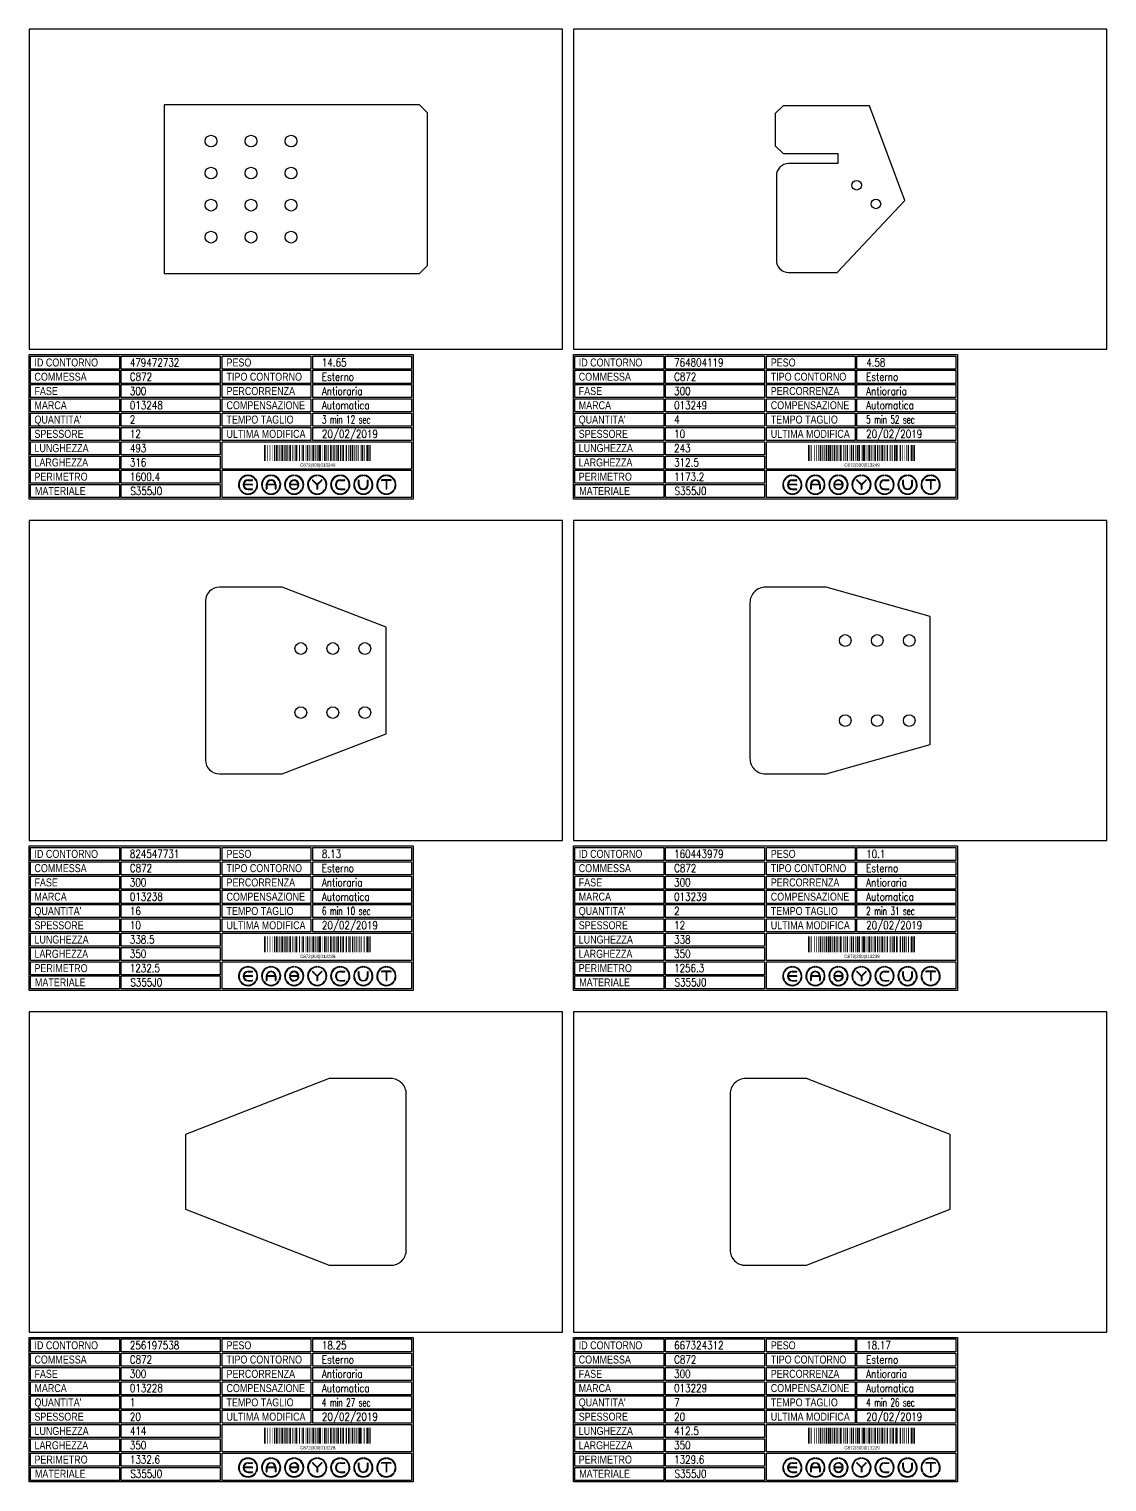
# Model space of a CAD drawing. Header units: millimetres. Extents: x 10000 to 55964, y 10000 to 31380.
# Drawn here: x 11020 to 13040, y 28657 to 31380 of the extents above; entities that cross this region are included whole.
import ezdxf
from ezdxf.enums import TextEntityAlignment as Align

# ---------------------------------------------------------------- set-up
doc = ezdxf.new("R2010")
doc.units = ezdxf.units.MM
doc.styles.add('EasyCutStyle', font='romans.shx', dxfattribs={"width": 0.8})
doc.styles.add('EasyCutStyle1', font='arial.ttf', dxfattribs={"width": 0.8})
doc.styles.get("Standard").update_dxf_attribs({"font": 'arial.ttf'})

# ---------------------------------------------------------------- blocks, each defined once
blk = doc.blocks.new('BlockShape01')
at = {"color": 253}
blk.add_lwpolyline([(0, 0), (720, 0), (720, -271), (0, -271)], close=True, dxfattribs=at)
at = {"color": 2}
for points in [[(3, -2.9), (169.3, -2.9), (169.3, -27.3), (3, -27.3)], [(3, -2.9), (169.3, -2.9), (169.3, -27.3), (3, -27.3)], [(361.9, -2.9), (528.3, -2.9), (528.3, -27.3), (361.9, -27.3)], [(3, -29.6), (169.3, -29.6), (169.3, -54), (3, -54)], [(361.9, -29.6), (528.3, -29.6), (528.3, -54), (361.9, -54)], [(3, -56.4), (169.3, -56.4), (169.3, -80.8), (3, -80.8)], [(361.9, -56.4), (528.3, -56.4), (528.3, -80.8), (361.9, -80.8)], [(3, -83.1), (169.3, -83.1), (169.3, -107.6), (3, -107.6)], [(361.9, -83.1), (528.3, -83.1), (528.3, -107.6), (361.9, -107.6)], [(3, -109.9), (169.3, -109.9), (169.3, -134.3), (3, -134.3)], [(361.9, -109.9), (528.3, -109.9), (528.3, -134.3), (361.9, -134.3)], [(3, -136.7), (169.3, -136.7), (169.3, -161.1), (3, -161.1)], [(361.9, -136.7), (528.3, -136.7), (528.3, -161.1), (361.9, -161.1)], [(3, -163.4), (169.3, -163.4), (169.3, -187.9), (3, -187.9)], [(3, -190.2), (169.3, -190.2), (169.3, -214.6), (3, -214.6)], [(3, -217), (169.3, -217), (169.3, -241.4), (3, -241.4)], [(3, -243.7), (169.3, -243.7), (169.3, -268.1), (3, -268.1)]]:
    blk.add_lwpolyline(points, close=True, dxfattribs=at)
at = {"color": 1}
for points in [[(172.7, -2.9), (358.1, -2.9), (358.1, -27.3), (172.7, -27.3)], [(531.6, -2.9), (717, -2.9), (717, -27.3), (531.6, -27.3)], [(172.7, -29.6), (358.1, -29.6), (358.1, -54), (172.7, -54)], [(531.6, -29.6), (717, -29.6), (717, -54), (531.6, -54)], [(172.7, -56.4), (358.1, -56.4), (358.1, -80.8), (172.7, -80.8)], [(531.6, -56.4), (717, -56.4), (717, -80.8), (531.6, -80.8)], [(172.7, -83.1), (358.1, -83.1), (358.1, -107.6), (172.7, -107.6)], [(531.6, -83.1), (717, -83.1), (717, -107.6), (531.6, -107.6)], [(172.7, -109.9), (358.1, -109.9), (358.1, -134.3), (172.7, -134.3)], [(531.6, -109.9), (717, -109.9), (717, -134.3), (531.6, -134.3)], [(172.7, -136.7), (358.1, -136.7), (358.1, -161.1), (172.7, -161.1)], [(531.6, -136.7), (717, -136.7), (717, -161.1), (531.6, -161.1)], [(172.7, -163.4), (358.1, -163.4), (358.1, -187.9), (172.7, -187.9)], [(172.7, -190.2), (358.1, -190.2), (358.1, -214.6), (172.7, -214.6)], [(361.9, -163.4), (717, -163.4), (717, -214.6), (361.9, -214.6)], [(172.7, -217), (358.1, -217), (358.1, -241.4), (172.7, -241.4)], [(361.9, -217), (717, -217), (717, -268.1), (361.9, -268.1)], [(172.7, -243.7), (358.1, -243.7), (358.1, -268.1), (172.7, -268.1)]]:
    blk.add_lwpolyline(points, close=True, dxfattribs=at)
at = {"color": 161, "style": 'EasyCutStyle1', "width": 0.8}
for s, p in [('ID CONTORNO', (10.1, -22.4)), ('PESO', (370, -22.4)), ('COMMESSA', (10.1, -49.1)), ('TIPO CONTORNO', (370, -49.1)), ('FASE', (10.1, -75.9)), ('PERCORRENZA', (370, -75.9)), ('MARCA', (10.1, -102.6)), ('COMPENSAZIONE', (370, -102.6)), ("QUANTITA'", (10.1, -129.4)), ('TEMPO TAGLIO', (370, -129.4)), ('SPESSORE', (10.1, -156.2)), ('ULTIMA MODIFICA', (370, -156.2)), ('LUNGHEZZA', (10.1, -182.9)), ('LARGHEZZA', (10.1, -209.7)), ('PERIMETRO', (10.1, -236.5)), ('MATERIALE', (11, -263.2))]:
    blk.add_text(s, height=15, dxfattribs=at).set_placement(p)
at = {"style": 'EasyCutStyle'}
for tag, p, width in [('IDSHAPE', (188.9, -22.4), 0.8), ('WEIGTHSHAPE', (548.8, -22.4), 0.8), ('ORDERSHAPE', (188.9, -49.1), 0.8), ('TYPESHAPE', (548.8, -49.1), 0.8), ('PHASESHAPE', (188.9, -75.9), 0.8), ('JOUSHAPE', (548.8, -75.9), 0.8), ('MKSHAPE', (188.9, -102.6), 0.8), ('COMPSHAPE', (548.8, -102.6), 0.8), ('QTASHAPE', (188.9, -129.4), 0.8), ('TIMECUTSHAPE', (548.8, -129.4), 0.65), ('TKSHAPE', (188.9, -156.2), 0.8), ('LASTMODIFYSHAPE', (548.8, -156.2), 0.8), ('LENGTHSHAPE', (188.9, -182.9), 0.8), ('HEIGHTSHAPE', (188.9, -209.7), 0.8), ('PERIMETERSHAPE', (188.9, -236.5), 0.8), ('MATSHAPE', (189.8, -263.2), 0.8)]:
    blk.add_attdef(tag, p, '', height=15, dxfattribs=dict(at, width=width))
blk = doc.blocks.new('Logo')
for color, points in [(140, [(-144.9, -7.2, -1), (-145.9, -7.6, -0.520567), (-131.2, 17.9, -1), (-131.1, 16.9, 0.520567)]), (256, [(-121.7, 0.5), (-137.5, 0.5, -0.394366), (-129.6, 7.9), (-121.7, 7.9, 1), (-121.7, 9), (-129.6, 9, 1), (-129.6, -9), (-121.7, -9, 1), (-121.7, -7.9), (-129.6, -7.9, -0.394366), (-137.5, -0.5), (-121.7, -0.5, 1)]), (140, [(-114.3, -7.2, 1), (-113.3, -7.6, 0.520567), (-128, 17.9, 0.916853), (-128.2, 16.9, 0.043377), (-128.1, 16.9, -0.520567)]), (140, [(-101.7, -7.2, -1), (-102.7, -7.6, -0.520567), (-88, 17.9, -1), (-87.9, 16.9, 0.520567)]), (140, [(-71.1, -7.2, 1), (-70.1, -7.6, 0.520567), (-84.8, 17.9, 1), (-84.9, 16.9, -0.520567)]), (140, [(-58.5, -7.2, -1), (-59.5, -7.6, -0.520567), (-44.8, 17.9, -1), (-44.7, 16.9, 0.520567)]), (256, [(-36.6, -0.5, -0.486114), (-35.5, -1.9, -0.776377), (-50.9, -2, 1), (-51.9, -2.3, 0.776377), (-34.5, -2.1, 0.486114), (-36.6, 0.5), (-49.8, 0.5, -0.486114), (-50.9, 1.9, -0.776377), (-35.5, 2, 1), (-34.5, 2.3, 0.776377), (-51.9, 2.1, 0.486114), (-49.8, -0.5)]), (140, [(-27.9, -7.2, 1), (-26.9, -7.6, 0.520567), (-41.6, 17.9, 1), (-41.7, 16.9, -0.520567)]), (140, [(-15.3, -7.2, -1), (-16.3, -7.6, -0.520567), (-1.6, 17.9, -1), (-1.5, 16.9, 0.520567)]), (256, [(0, 0.8), (-8.1, 8.8, 1), (-8.8, 8.1), (-0.5, -0.2), (-0.5, -7.9, 1), (0.5, -7.9), (0.5, -0.2), (8.8, 8.1, 1), (8.1, 8.8)]), (140, [(15.3, -7.2, 1), (16.3, -7.6, 0.520567), (1.6, 17.9, 1), (1.5, 16.9, -0.520567)]), (140, [(27.9, -7.2, -1), (26.9, -7.6, -0.520567), (41.6, 17.9, -1), (41.7, 16.9, 0.520567)]), (256, [(43.2, -9), (51.1, -9, 1), (51.1, -7.9), (43.2, -7.9, -1), (43.2, 7.9), (51.1, 7.9, 1), (51.1, 9), (43.2, 9, 1)]), (140, [(58.5, -7.2, 1), (59.5, -7.6, 0.520567), (44.8, 17.9, 1), (44.7, 16.9, -0.520567)]), (140, [(71.1, -7.2, -1), (70.1, -7.6, -0.520567), (84.8, 17.9, -1), (84.9, 16.9, 0.520567)]), (256, [(78.5, 0), (78.5, 7.9, 1), (77.4, 7.9), (77.4, 0, 1), (95.4, 0), (95.4, 7.9, 1), (94.3, 7.9), (94.3, 0, -1)]), (140, [(101.7, -7.2, 1), (102.7, -7.6, 0.520567), (88, 17.9, 1), (87.9, 16.9, -0.520567)]), (140, [(114.3, -7.2, -1), (113.3, -7.6, -0.520567), (128, 17.9, -1), (128.1, 16.9, 0.520567)]), (256, [(121.1, 9, 1), (121.1, 7.9), (129.1, 7.9), (129.1, -7.9, 1), (130.1, -7.9), (130.1, 7.9), (138.1, 7.9, 1), (138.1, 9)]), (140, [(144.9, -7.2, 1), (145.9, -7.6, 0.520567), (131.2, 17.9, 1), (131.1, 16.9, -0.520567)]), (140, [(-114.9, -10.3, 1), (-115.7, -9.7, -0.520567), (-143.5, -9.7, 1), (-144.3, -10.3, 0.520567)]), (140, [(-71.7, -10.3, 1), (-72.5, -9.7, -0.520567), (-100.3, -9.7, 1), (-101.1, -10.3, 0.520567)]), (140, [(-28.5, -10.3, 1), (-29.3, -9.7, -0.520567), (-57.1, -9.7, 1), (-57.9, -10.3, 0.520567)]), (140, [(14.7, -10.3, 1), (13.9, -9.7, -0.520567), (-13.9, -9.7, 1), (-14.7, -10.3, 0.520567)]), (140, [(57.9, -10.3, 1), (57.1, -9.7, -0.520567), (29.3, -9.7, 1), (28.5, -10.3, 0.520567)]), (140, [(101.1, -10.3, 1), (100.3, -9.7, -0.520567), (72.5, -9.7, 1), (71.7, -10.3, 0.520567)]), (140, [(144.3, -10.3, 1), (143.5, -9.7, -0.520567), (115.7, -9.7, 1), (114.9, -10.3, 0.520567)])]:
    blk.add_hatch(color=color).paths.add_polyline_path(points)
h = blk.add_hatch(color=256)
h.paths.add_polyline_path([(-78.5, -0.5), (-78.5, -7.9, 1), (-77.4, -7.9), (-77.4, 0, 1), (-95.4, 0), (-95.4, -7.9, 1), (-94.3, -7.9), (-94.3, -0.5)])
h.paths.add_polyline_path([(-94.3, 0.5, -0.933992), (-78.5, 0.5)], flags=16)
for p, q in [((-121.7, 0.5), (-137.5, 0.5)), ((-129.6, 9), (-121.7, 9)), ((-129.6, 7.9), (-121.7, 7.9)), ((-95.4, 0), (-95.4, -7.9)), ((-78.5, 0.5), (-94.3, 0.5)), ((-77.4, 0), (-77.4, -7.9)), ((-36.6, 0.5), (-49.8, 0.5)), ((-0.5, -0.2), (-8.8, 8.1)), ((0, 0.8), (-8.1, 8.8)), ((0, 0.8), (8.1, 8.8)), ((0.5, -0.2), (8.8, 8.1)), ((43.2, 9), (51.1, 9)), ((43.2, 7.9), (51.1, 7.9)), ((77.4, 0), (77.4, 7.9)), ((78.5, 0), (78.5, 7.9)), ((94.3, 0), (94.3, 7.9)), ((95.4, 0), (95.4, 7.9)), ((138.1, 9), (121.1, 9)), ((129.1, 7.9), (121.1, 7.9)), ((129.1, 7.9), (129.1, -7.9)), ((130.1, 7.9), (130.1, -7.9)), ((138.1, 7.9), (130.1, 7.9)), ((-121.7, -0.5), (-137.5, -0.5)), ((-129.6, -7.9), (-121.7, -7.9)), ((-129.6, -9), (-121.7, -9)), ((-94.3, -0.5), (-94.3, -7.9)), ((-78.5, -0.5), (-94.3, -0.5)), ((-78.5, -0.5), (-78.5, -7.9)), ((-36.6, -0.5), (-49.8, -0.5)), ((-0.5, -0.2), (-0.5, -7.9)), ((0.5, -0.2), (0.5, -7.9)), ((43.2, -7.9), (51.1, -7.9)), ((43.2, -9), (51.1, -9))]:
    blk.add_line(p, q)
at = {"color": 140}
for centre, radius, start, end in [((-129.6, 0), 18, 95, 205), ((-129.6, 0), 16.9, 95, 205), ((-131.1, 17.4), 0.54, 275, 95), ((-128.1, 17.4), 0.54, 85, 265), ((-129.6, 0), 16.9, 335, 85), ((-129.6, 0), 18, 335, 85), ((-86.4, 0), 18, 95, 205), ((-86.4, 0), 16.9, 95, 205), ((-87.9, 17.4), 0.54, 275, 95), ((-84.9, 17.4), 0.54, 85, 265), ((-86.4, 0), 16.9, 335, 85), ((-86.4, 0), 18, 335, 85), ((-43.2, 0), 18, 95, 205), ((-43.2, 0), 16.9, 95, 205), ((-44.7, 17.4), 0.54, 275, 95), ((-41.7, 17.4), 0.54, 85, 265), ((-43.2, 0), 16.9, 335, 85), ((-43.2, 0), 18, 335, 85), ((0, 0), 18, 95, 205), ((0, 0), 16.9, 95, 205), ((-1.5, 17.4), 0.54, 275, 95), ((1.5, 17.4), 0.54, 85, 265), ((0, 0), 16.9, 335, 85), ((0, 0), 18, 335, 85), ((43.2, 0), 18, 95, 205), ((43.2, 0), 16.9, 95, 205), ((41.7, 17.4), 0.54, 275, 95), ((44.7, 17.4), 0.54, 85, 265), ((43.2, 0), 16.9, 335, 85), ((43.2, 0), 18, 335, 85), ((86.4, 0), 18, 95, 205), ((86.4, 0), 16.9, 95, 205), ((84.9, 17.4), 0.54, 275, 95), ((87.9, 17.4), 0.54, 85, 265), ((86.4, 0), 16.9, 335, 85), ((86.4, 0), 18, 335, 85), ((129.6, 0), 18, 95, 205), ((129.6, 0), 16.9, 95, 205), ((128.1, 17.4), 0.54, 275, 95), ((131.1, 17.4), 0.54, 85, 265), ((129.6, 0), 16.9, 335, 85), ((129.6, 0), 18, 335, 85), ((-145.4, -7.4), 0.54, 205, 25), ((-143.9, -10), 0.54, 35, 215), ((-129.6, 0), 18, 215, 325), ((-129.6, 0), 16.9, 215, 325), ((-115.3, -10), 0.54, 325, 145), ((-113.8, -7.4), 0.54, 155, 335), ((-102.2, -7.4), 0.54, 205, 25), ((-100.7, -10), 0.54, 35, 215), ((-86.4, 0), 18, 215, 325), ((-86.4, 0), 16.9, 215, 325), ((-72.1, -10), 0.54, 325, 145), ((-70.6, -7.4), 0.54, 155, 335), ((-59, -7.4), 0.54, 205, 25), ((-57.5, -10), 0.54, 35, 215), ((-43.2, 0), 18, 215, 325), ((-43.2, 0), 16.9, 215, 325), ((-28.9, -10), 0.54, 325, 145), ((-27.4, -7.4), 0.54, 155, 335), ((-15.8, -7.4), 0.54, 205, 25), ((-14.3, -10), 0.54, 35, 215), ((0, 0), 18, 215, 325), ((0, 0), 16.9, 215, 325), ((14.3, -10), 0.54, 325, 145), ((15.8, -7.4), 0.54, 155, 335), ((27.4, -7.4), 0.54, 205, 25), ((28.9, -10), 0.54, 35, 215), ((43.2, 0), 18, 215, 325), ((43.2, 0), 16.9, 215, 325), ((57.5, -10), 0.54, 325, 145), ((59, -7.4), 0.54, 155, 335), ((70.6, -7.4), 0.54, 205, 25), ((72.1, -10), 0.54, 35, 215), ((86.4, 0), 18, 215, 325), ((86.4, 0), 16.9, 215, 325), ((100.7, -10), 0.54, 325, 145), ((102.2, -7.4), 0.54, 155, 335), ((113.8, -7.4), 0.54, 205, 25), ((115.3, -10), 0.54, 35, 215), ((129.6, 0), 18, 215, 325), ((129.6, 0), 16.9, 215, 325), ((143.9, -10), 0.54, 325, 145), ((145.4, -7.4), 0.54, 155, 335)]:
    blk.add_arc(centre, radius, start, end, dxfattribs=at)
for centre, radius, start, end in [((-129.6, 0), 9, 90, 270), ((-129.6, 0), 7.92, 90, 176.0904), ((-121.7, 8.5), 0.54, 270, 90), ((-121.7, 0), 0.54, 270, 90), ((-86.4, 0), 9, 0, 180), ((-86.4, 0), 7.92, 3.9096, 176.0904), ((-49.8, 1.6), 2.16, 166.2998, 270), ((-43.2, 0), 9, 15, 166.2998), ((-43.2, 0), 7.92, 15, 166.2998), ((-49.8, 1.6), 1.08, 166.2998, 270), ((-36.6, -1.6), 2.16, 346.2998, 90), ((-35, 2.2), 0.54, 195, 15), ((-8.5, 8.5), 0.54, 45, 225), ((8.5, 8.5), 0.54, 315, 135), ((43.2, 0), 9, 90, 270), ((43.2, 0), 7.92, 90, 270), ((51.1, 8.5), 0.54, 270, 90), ((77.9, 7.9), 0.54, 0, 180), ((86.4, 0), 9, 180, 0), ((86.4, 0), 7.92, 180, 0), ((94.9, 7.9), 0.54, 0, 180), ((121.1, 8.5), 0.54, 90, 270), ((138.1, 8.5), 0.54, 270, 90), ((-129.6, 0), 7.92, 183.9096, 270), ((-121.7, -8.5), 0.54, 270, 90), ((-94.9, -7.9), 0.54, 180, 0), ((-77.9, -7.9), 0.54, 180, 0), ((-51.4, -2.2), 0.54, 15, 195), ((-43.2, 0), 9, 195, 346.2998), ((-43.2, 0), 7.92, 195, 346.2998), ((-36.6, -1.6), 1.08, 346.2998, 90), ((0, -7.9), 0.54, 180, 0), ((51.1, -8.5), 0.54, 270, 90), ((129.6, -7.9), 0.54, 180, 0)]:
    blk.add_arc(centre, radius, start, end)
blk = doc.blocks.new('256197538_128', base_point=(247, -345))
at = {"linetype": 'Continuous'}
for points, const_width in [([(248, -345), (248, -315)], 2), ([(250.5, -345), (250.5, -315)], 1), ([(253.5, -345), (253.5, -315)], 1), ([(258.5, -345), (258.5, -315)], 1), ([(262.5, -345), (262.5, -315)], 1), ([(267, -345), (267, -315)], 2), ([(270.5, -345), (270.5, -315)], 3), ([(273.5, -345), (273.5, -315)], 1), ([(277, -345), (277, -315)], 2), ([(281.5, -345), (281.5, -315)], 3), ([(285, -345), (285, -315)], 2), ([(288.5, -345), (288.5, -315)], 3), ([(292, -345), (292, -315)], 2), ([(296.5, -345), (296.5, -315)], 3), ([(300.5, -345), (300.5, -315)], 1), ([(302.5, -345), (302.5, -315)], 1), ([(304.5, -345), (304.5, -315)], 1), ([(308, -345), (308, -315)], 4), ([(314, -345), (314, -315)], 2), ([(317.5, -345), (317.5, -315)], 1), ([(320.5, -345), (320.5, -315)], 3), ([(324.5, -345), (324.5, -315)], 1), ([(328.5, -345), (328.5, -315)], 3), ([(332, -345), (332, -315)], 2), ([(335.5, -345), (335.5, -315)], 1), ([(339.5, -345), (339.5, -315)], 3), ([(343, -345), (343, -315)], 2), ([(346.5, -345), (346.5, -315)], 1), ([(348.5, -345), (348.5, -315)], 1), ([(352, -345), (352, -315)], 4), ([(357.5, -345), (357.5, -315)], 1), ([(361.5, -345), (361.5, -315)], 3), ([(365, -345), (365, -315)], 2), ([(368.5, -345), (368.5, -315)], 1), ([(372.5, -345), (372.5, -315)], 3), ([(377, -345), (377, -315)], 2), ([(380, -345), (380, -315)], 2), ([(383.5, -345), (383.5, -315)], 1), ([(386.5, -345), (386.5, -315)], 3), ([(391, -345), (391, -315)], 2), ([(395.5, -345), (395.5, -315)], 3), ([(399.5, -345), (399.5, -315)], 1), ([(402, -345), (402, -315)], 2), ([(406.5, -345), (406.5, -315)], 3), ([(410.5, -345), (410.5, -315)], 1), ([(413.5, -345), (413.5, -315)], 3), ([(416.5, -345), (416.5, -315)], 1), ([(420, -345), (420, -315)], 2), ([(423.5, -345), (423.5, -315)], 1), ([(427, -345), (427, -315)], 4), ([(430.5, -345), (430.5, -315)], 1), ([(435, -345), (435, -315)], 2), ([(440.5, -345), (440.5, -315)], 3), ([(443.5, -345), (443.5, -315)], 1), ([(446, -345), (446, -315)], 2)]:
    blk.add_lwpolyline(points, dxfattribs=dict(at, const_width=const_width))
blk.add_text('C872|300|013228', height=6).set_placement((348, -355.5), align=Align.CENTER)
blk = doc.blocks.new('667324312_128', base_point=(246.25, -345))
at = {"linetype": 'Continuous'}
for points, const_width in [([(247.25, -345), (247.25, -315)], 2), ([(249.75, -345), (249.75, -315)], 1), ([(252.75, -345), (252.75, -315)], 1), ([(257.75, -345), (257.75, -315)], 1), ([(261.75, -345), (261.75, -315)], 1), ([(266.25, -345), (266.25, -315)], 2), ([(269.75, -345), (269.75, -315)], 3), ([(272.75, -345), (272.75, -315)], 1), ([(276.25, -345), (276.25, -315)], 2), ([(280.75, -345), (280.75, -315)], 3), ([(284.25, -345), (284.25, -315)], 2), ([(287.75, -345), (287.75, -315)], 3), ([(291.25, -345), (291.25, -315)], 2), ([(295.75, -345), (295.75, -315)], 3), ([(299.75, -345), (299.75, -315)], 1), ([(301.75, -345), (301.75, -315)], 1), ([(303.75, -345), (303.75, -315)], 1), ([(307.25, -345), (307.25, -315)], 4), ([(313.25, -345), (313.25, -315)], 2), ([(316.75, -345), (316.75, -315)], 1), ([(319.75, -345), (319.75, -315)], 3), ([(323.75, -345), (323.75, -315)], 1), ([(327.75, -345), (327.75, -315)], 3), ([(331.25, -345), (331.25, -315)], 2), ([(334.75, -345), (334.75, -315)], 1), ([(338.75, -345), (338.75, -315)], 3), ([(342.25, -345), (342.25, -315)], 2), ([(345.75, -345), (345.75, -315)], 1), ([(347.75, -345), (347.75, -315)], 1), ([(351.25, -345), (351.25, -315)], 4), ([(356.75, -345), (356.75, -315)], 1), ([(360.75, -345), (360.75, -315)], 3), ([(364.25, -345), (364.25, -315)], 2), ([(367.75, -345), (367.75, -315)], 1), ([(371.75, -345), (371.75, -315)], 3), ([(376.25, -345), (376.25, -315)], 2), ([(379.25, -345), (379.25, -315)], 2), ([(382.75, -345), (382.75, -315)], 1), ([(385.75, -345), (385.75, -315)], 3), ([(390.25, -345), (390.25, -315)], 2), ([(394.75, -345), (394.75, -315)], 3), ([(398.75, -345), (398.75, -315)], 1), ([(401.25, -345), (401.25, -315)], 2), ([(405.75, -345), (405.75, -315)], 3), ([(409.75, -345), (409.75, -315)], 1), ([(412.75, -345), (412.75, -315)], 3), ([(416.75, -345), (416.75, -315)], 1), ([(419.25, -345), (419.25, -315)], 2), ([(422.75, -345), (422.75, -315)], 1), ([(426.25, -345), (426.25, -315)], 2), ([(430.75, -345), (430.75, -315)], 1), ([(434.25, -345), (434.25, -315)], 2), ([(439.75, -345), (439.75, -315)], 3), ([(442.75, -345), (442.75, -315)], 1), ([(445.25, -345), (445.25, -315)], 2)]:
    blk.add_lwpolyline(points, dxfattribs=dict(at, const_width=const_width))
blk.add_text('C872|300|013229', height=6).set_placement((347.25, -355.5), align=Align.CENTER)
blk = doc.blocks.new('824547731_128', base_point=(209.25, -345))
at = {"linetype": 'Continuous'}
for points, const_width in [([(210.25, -345), (210.25, -315)], 2), ([(212.75, -345), (212.75, -315)], 1), ([(215.75, -345), (215.75, -315)], 1), ([(220.75, -345), (220.75, -315)], 1), ([(224.75, -345), (224.75, -315)], 1), ([(229.25, -345), (229.25, -315)], 2), ([(232.75, -345), (232.75, -315)], 3), ([(235.75, -345), (235.75, -315)], 1), ([(239.25, -345), (239.25, -315)], 2), ([(243.75, -345), (243.75, -315)], 3), ([(247.25, -345), (247.25, -315)], 2), ([(250.75, -345), (250.75, -315)], 3), ([(254.25, -345), (254.25, -315)], 2), ([(258.75, -345), (258.75, -315)], 3), ([(262.75, -345), (262.75, -315)], 1), ([(264.75, -345), (264.75, -315)], 1), ([(266.75, -345), (266.75, -315)], 1), ([(270.25, -345), (270.25, -315)], 4), ([(276.25, -345), (276.25, -315)], 2), ([(279.75, -345), (279.75, -315)], 1), ([(282.75, -345), (282.75, -315)], 3), ([(286.75, -345), (286.75, -315)], 1), ([(290.75, -345), (290.75, -315)], 3), ([(294.25, -345), (294.25, -315)], 2), ([(297.75, -345), (297.75, -315)], 1), ([(301.75, -345), (301.75, -315)], 3), ([(305.25, -345), (305.25, -315)], 2), ([(308.75, -345), (308.75, -315)], 1), ([(310.75, -345), (310.75, -315)], 1), ([(314.25, -345), (314.25, -315)], 4), ([(319.75, -345), (319.75, -315)], 1), ([(323.75, -345), (323.75, -315)], 3), ([(327.25, -345), (327.25, -315)], 2), ([(330.75, -345), (330.75, -315)], 1), ([(334.75, -345), (334.75, -315)], 3), ([(339.25, -345), (339.25, -315)], 2), ([(342.25, -345), (342.25, -315)], 2), ([(345.75, -345), (345.75, -315)], 1), ([(348.75, -345), (348.75, -315)], 3), ([(353.25, -345), (353.25, -315)], 2), ([(357.75, -345), (357.75, -315)], 3), ([(361.75, -345), (361.75, -315)], 1), ([(364.25, -345), (364.25, -315)], 2), ([(367.75, -345), (367.75, -315)], 1), ([(370.75, -345), (370.75, -315)], 3), ([(375.75, -345), (375.75, -315)], 3), ([(378.75, -345), (378.75, -315)], 1), ([(382.25, -345), (382.25, -315)], 2), ([(385.75, -345), (385.75, -315)], 1), ([(389.25, -345), (389.25, -315)], 2), ([(392.75, -345), (392.75, -315)], 1), ([(397.25, -345), (397.25, -315)], 2), ([(402.75, -345), (402.75, -315)], 3), ([(405.75, -345), (405.75, -315)], 1), ([(408.25, -345), (408.25, -315)], 2)]:
    blk.add_lwpolyline(points, dxfattribs=dict(at, const_width=const_width))
blk.add_text('C872|300|013238', height=6).set_placement((310.25, -355.5), align=Align.CENTER)
blk = doc.blocks.new('160443979_128', base_point=(209, -345))
at = {"linetype": 'Continuous'}
for points, const_width in [([(210, -345), (210, -315)], 2), ([(212.5, -345), (212.5, -315)], 1), ([(215.5, -345), (215.5, -315)], 1), ([(220.5, -345), (220.5, -315)], 1), ([(224.5, -345), (224.5, -315)], 1), ([(229, -345), (229, -315)], 2), ([(232.5, -345), (232.5, -315)], 3), ([(235.5, -345), (235.5, -315)], 1), ([(239, -345), (239, -315)], 2), ([(243.5, -345), (243.5, -315)], 3), ([(247, -345), (247, -315)], 2), ([(250.5, -345), (250.5, -315)], 3), ([(254, -345), (254, -315)], 2), ([(258.5, -345), (258.5, -315)], 3), ([(262.5, -345), (262.5, -315)], 1), ([(264.5, -345), (264.5, -315)], 1), ([(266.5, -345), (266.5, -315)], 1), ([(270, -345), (270, -315)], 4), ([(276, -345), (276, -315)], 2), ([(279.5, -345), (279.5, -315)], 1), ([(282.5, -345), (282.5, -315)], 3), ([(286.5, -345), (286.5, -315)], 1), ([(290.5, -345), (290.5, -315)], 3), ([(294, -345), (294, -315)], 2), ([(297.5, -345), (297.5, -315)], 1), ([(301.5, -345), (301.5, -315)], 3), ([(305, -345), (305, -315)], 2), ([(308.5, -345), (308.5, -315)], 1), ([(310.5, -345), (310.5, -315)], 1), ([(314, -345), (314, -315)], 4), ([(319.5, -345), (319.5, -315)], 1), ([(323.5, -345), (323.5, -315)], 3), ([(327, -345), (327, -315)], 2), ([(330.5, -345), (330.5, -315)], 1), ([(334.5, -345), (334.5, -315)], 3), ([(339, -345), (339, -315)], 2), ([(342, -345), (342, -315)], 2), ([(345.5, -345), (345.5, -315)], 1), ([(348.5, -345), (348.5, -315)], 3), ([(353, -345), (353, -315)], 2), ([(357.5, -345), (357.5, -315)], 3), ([(361.5, -345), (361.5, -315)], 1), ([(364, -345), (364, -315)], 2), ([(367.5, -345), (367.5, -315)], 1), ([(370.5, -345), (370.5, -315)], 3), ([(375.5, -345), (375.5, -315)], 3), ([(379.5, -345), (379.5, -315)], 1), ([(382, -345), (382, -315)], 2), ([(386, -345), (386, -315)], 2), ([(389.5, -345), (389.5, -315)], 3), ([(393.5, -345), (393.5, -315)], 1), ([(397, -345), (397, -315)], 2), ([(402.5, -345), (402.5, -315)], 3), ([(405.5, -345), (405.5, -315)], 1), ([(408, -345), (408, -315)], 2)]:
    blk.add_lwpolyline(points, dxfattribs=dict(at, const_width=const_width))
blk.add_text('C872|300|013239', height=6).set_placement((310, -355.5), align=Align.CENTER)
blk = doc.blocks.new('479472732_128', base_point=(286.5, -362))
at = {"linetype": 'Continuous'}
for points, const_width in [([(287.5, -362), (287.5, -332)], 2), ([(290, -362), (290, -332)], 1), ([(293, -362), (293, -332)], 1), ([(298, -362), (298, -332)], 1), ([(302, -362), (302, -332)], 1), ([(306.5, -362), (306.5, -332)], 2), ([(310, -362), (310, -332)], 3), ([(313, -362), (313, -332)], 1), ([(316.5, -362), (316.5, -332)], 2), ([(321, -362), (321, -332)], 3), ([(324.5, -362), (324.5, -332)], 2), ([(328, -362), (328, -332)], 3), ([(331.5, -362), (331.5, -332)], 2), ([(336, -362), (336, -332)], 3), ([(340, -362), (340, -332)], 1), ([(342, -362), (342, -332)], 1), ([(344, -362), (344, -332)], 1), ([(347.5, -362), (347.5, -332)], 4), ([(353.5, -362), (353.5, -332)], 2), ([(357, -362), (357, -332)], 1), ([(360, -362), (360, -332)], 3), ([(364, -362), (364, -332)], 1), ([(368, -362), (368, -332)], 3), ([(371.5, -362), (371.5, -332)], 2), ([(375, -362), (375, -332)], 1), ([(379, -362), (379, -332)], 3), ([(382.5, -362), (382.5, -332)], 2), ([(386, -362), (386, -332)], 1), ([(388, -362), (388, -332)], 1), ([(391.5, -362), (391.5, -332)], 4), ([(397, -362), (397, -332)], 1), ([(401, -362), (401, -332)], 3), ([(404.5, -362), (404.5, -332)], 2), ([(408, -362), (408, -332)], 1), ([(412, -362), (412, -332)], 3), ([(416.5, -362), (416.5, -332)], 2), ([(419.5, -362), (419.5, -332)], 2), ([(423, -362), (423, -332)], 1), ([(426, -362), (426, -332)], 3), ([(430.5, -362), (430.5, -332)], 2), ([(435, -362), (435, -332)], 3), ([(439, -362), (439, -332)], 1), ([(441.5, -362), (441.5, -332)], 2), ([(445, -362), (445, -332)], 1), ([(449, -362), (449, -332)], 3), ([(453, -362), (453, -332)], 3), ([(456, -362), (456, -332)], 1), ([(459.5, -362), (459.5, -332)], 2), ([(463.5, -362), (463.5, -332)], 2), ([(467, -362), (467, -332)], 1), ([(471, -362), (471, -332)], 3), ([(474.5, -362), (474.5, -332)], 2), ([(480, -362), (480, -332)], 3), ([(483, -362), (483, -332)], 1), ([(485.5, -362), (485.5, -332)], 2)]:
    blk.add_lwpolyline(points, dxfattribs=dict(at, const_width=const_width))
blk.add_text('C872|300|013248', height=6).set_placement((387.5, -372.5), align=Align.CENTER)
blk = doc.blocks.new('764804119_128', base_point=(161.5, -363.75))
at = {"linetype": 'Continuous'}
for points, const_width in [([(162.5, -363.75), (162.5, -333.75)], 2), ([(165, -363.75), (165, -333.75)], 1), ([(168, -363.75), (168, -333.75)], 1), ([(173, -363.75), (173, -333.75)], 1), ([(177, -363.75), (177, -333.75)], 1), ([(181.5, -363.75), (181.5, -333.75)], 2), ([(185, -363.75), (185, -333.75)], 3), ([(188, -363.75), (188, -333.75)], 1), ([(191.5, -363.75), (191.5, -333.75)], 2), ([(196, -363.75), (196, -333.75)], 3), ([(199.5, -363.75), (199.5, -333.75)], 2), ([(203, -363.75), (203, -333.75)], 3), ([(206.5, -363.75), (206.5, -333.75)], 2), ([(211, -363.75), (211, -333.75)], 3), ([(215, -363.75), (215, -333.75)], 1), ([(217, -363.75), (217, -333.75)], 1), ([(219, -363.75), (219, -333.75)], 1), ([(222.5, -363.75), (222.5, -333.75)], 4), ([(228.5, -363.75), (228.5, -333.75)], 2), ([(232, -363.75), (232, -333.75)], 1), ([(235, -363.75), (235, -333.75)], 3), ([(239, -363.75), (239, -333.75)], 1), ([(243, -363.75), (243, -333.75)], 3), ([(246.5, -363.75), (246.5, -333.75)], 2), ([(250, -363.75), (250, -333.75)], 1), ([(254, -363.75), (254, -333.75)], 3), ([(257.5, -363.75), (257.5, -333.75)], 2), ([(261, -363.75), (261, -333.75)], 1), ([(263, -363.75), (263, -333.75)], 1), ([(266.5, -363.75), (266.5, -333.75)], 4), ([(272, -363.75), (272, -333.75)], 1), ([(276, -363.75), (276, -333.75)], 3), ([(279.5, -363.75), (279.5, -333.75)], 2), ([(283, -363.75), (283, -333.75)], 1), ([(287, -363.75), (287, -333.75)], 3), ([(291.5, -363.75), (291.5, -333.75)], 2), ([(294.5, -363.75), (294.5, -333.75)], 2), ([(298, -363.75), (298, -333.75)], 1), ([(301, -363.75), (301, -333.75)], 3), ([(305.5, -363.75), (305.5, -333.75)], 2), ([(310, -363.75), (310, -333.75)], 3), ([(314, -363.75), (314, -333.75)], 1), ([(316.5, -363.75), (316.5, -333.75)], 2), ([(320, -363.75), (320, -333.75)], 1), ([(324, -363.75), (324, -333.75)], 3), ([(328, -363.75), (328, -333.75)], 3), ([(332, -363.75), (332, -333.75)], 1), ([(334.5, -363.75), (334.5, -333.75)], 2), ([(338, -363.75), (338, -333.75)], 1), ([(342, -363.75), (342, -333.75)], 1), ([(346.5, -363.75), (346.5, -333.75)], 2), ([(349.5, -363.75), (349.5, -333.75)], 2), ([(355, -363.75), (355, -333.75)], 3), ([(358, -363.75), (358, -333.75)], 1), ([(360.5, -363.75), (360.5, -333.75)], 2)]:
    blk.add_lwpolyline(points, dxfattribs=dict(at, const_width=const_width))
blk.add_text('C872|300|013249', height=6).set_placement((262.5, -374.25), align=Align.CENTER)

msp = doc.modelspace()

# ---------------------------------------------------------------- linework, layer by layer
for p, q in [((12020, 31380), (11020, 31380)), ((11020, 31380), (11020, 30780)), ((12020, 30780), (12020, 31380)), ((13040, 31380), (12040, 31380)), ((12040, 31380), (12040, 30780)), ((13040, 30780), (13040, 31380)), ((11020, 30780), (12020, 30780)), ((12040, 30780), (13040, 30780)), ((12020, 30459), (11020, 30459)), ((11020, 30459), (11020, 29859)), ((12020, 29859), (12020, 30459)), ((13040, 30459), (12040, 30459)), ((12040, 30459), (12040, 29859)), ((13040, 29859), (13040, 30459)), ((11020, 29859), (12020, 29859)), ((12040, 29859), (13040, 29859)), ((12020, 29538), (11020, 29538)), ((11020, 29538), (11020, 28938)), ((12020, 28938), (12020, 29538)), ((13040, 29538), (12040, 29538)), ((12040, 29538), (12040, 28938)), ((13040, 28938), (13040, 29538)), ((11020, 28938), (12020, 28938)), ((12040, 28938), (13040, 28938))]:
    msp.add_line(p, q)
at = {"color": 2}
msp.add_lwpolyline([(11273.5, 30922), (11751.5, 30922), (11766.5, 30937), (11766.5, 31223), (11751.5, 31238), (11273.5, 31238)], close=True, dxfattribs=at)
for points in [[(12534.5, 30923.8), (12661.5, 31058.8), (12595, 31236.3), (12433, 31236.3), (12418.5, 31221.8), (12418.5, 31161.3), (12433, 31146.8), (12535.5, 31146.8), (12535.5, 31127.8), (12443.5, 31127.8, 0.414214), (12420.5, 31104.8), (12420.5, 30946.8, 0.414214), (12443.5, 30923.8)], [(11494.3, 29984), (11689.3, 30059), (11689.3, 30259), (11494.3, 30334), (11376.8, 30334, 0.414214), (11350.8, 30308), (11350.8, 30010, 0.414214), (11376.8, 29984)], [(12514, 29984), (12709, 30039), (12709, 30279), (12514, 30334), (12400, 30334, 0.414214), (12371, 30305), (12371, 30013, 0.414214), (12400, 29984)], [(11582.5, 29063), (11698, 29063, 0.414214), (11727, 29092), (11727, 29384, 0.414214), (11698, 29413), (11582.5, 29413), (11313, 29308), (11313, 29168)], [(12476.8, 29063), (12746.3, 29168), (12746.3, 29308), (12476.8, 29413), (12362.8, 29413, 0.414214), (12333.8, 29384), (12333.8, 29092, 0.414214), (12362.8, 29063)]]:
    msp.add_lwpolyline(points, format="xyb", close=True, dxfattribs=at)
at = {"color": 4}
for centre, radius in [((11361, 31170), 11), ((11436, 31170), 11), ((11511, 31170), 11), ((11361, 31110), 11), ((11436, 31110), 11), ((11511, 31110), 11), ((12571, 31087.3), 9), ((11361, 31050), 11), ((11436, 31050), 11), ((11511, 31050), 11), ((12607, 31052.3), 9), ((11361, 30990), 11), ((11436, 30990), 11), ((11511, 30990), 11), ((11529.3, 30219), 11), ((11589.3, 30219), 11), ((11649.3, 30219), 11), ((12549.5, 30234), 11), ((12609.5, 30234), 11), ((12669.5, 30234), 11), ((11529.3, 30099), 11), ((11589.3, 30099), 11), ((11649.3, 30099), 11), ((12549.5, 30084), 11), ((12609.5, 30084), 11), ((12669.5, 30084), 11)]:
    msp.add_circle(centre, radius, dxfattribs=at)

# ---------------------------------------------------------------- block references
for p, values in [((11020, 30770), {'IDSHAPE': '479472732', 'ORDERSHAPE': 'C872', 'PHASESHAPE': '300', 'MKSHAPE': '013248', 'TKSHAPE': '12', 'LENGTHSHAPE': '493', 'HEIGHTSHAPE': '316', 'MATSHAPE': 'S355J0', 'LASTMODIFYSHAPE': '20/02/2019', 'PERIMETERSHAPE': '1600.4', 'WEIGTHSHAPE': '14.65', 'TYPESHAPE': 'Esterno', 'JOUSHAPE': 'Antioraria', 'COMPSHAPE': 'Automatica', 'TIMECUTSHAPE': '3 min 12 sec', 'QTASHAPE': '2'}), ((12040, 30770), {'IDSHAPE': '764804119', 'ORDERSHAPE': 'C872', 'PHASESHAPE': '300', 'MKSHAPE': '013249', 'TKSHAPE': '10', 'LENGTHSHAPE': '243', 'HEIGHTSHAPE': '312.5', 'MATSHAPE': 'S355J0', 'LASTMODIFYSHAPE': '20/02/2019', 'PERIMETERSHAPE': '1173.2', 'WEIGTHSHAPE': '4.58', 'TYPESHAPE': 'Esterno', 'JOUSHAPE': 'Antioraria', 'COMPSHAPE': 'Automatica', 'TIMECUTSHAPE': '5 min 52 sec', 'QTASHAPE': '4'}), ((11020, 29849), {'IDSHAPE': '824547731', 'ORDERSHAPE': 'C872', 'PHASESHAPE': '300', 'MKSHAPE': '013238', 'TKSHAPE': '10', 'LENGTHSHAPE': '338.5', 'HEIGHTSHAPE': '350', 'MATSHAPE': 'S355J0', 'LASTMODIFYSHAPE': '20/02/2019', 'PERIMETERSHAPE': '1232.5', 'WEIGTHSHAPE': '8.13', 'TYPESHAPE': 'Esterno', 'JOUSHAPE': 'Antioraria', 'COMPSHAPE': 'Automatica', 'TIMECUTSHAPE': '6 min 10 sec', 'QTASHAPE': '16'}), ((12040, 29849), {'IDSHAPE': '160443979', 'ORDERSHAPE': 'C872', 'PHASESHAPE': '300', 'MKSHAPE': '013239', 'TKSHAPE': '12', 'LENGTHSHAPE': '338', 'HEIGHTSHAPE': '350', 'MATSHAPE': 'S355J0', 'LASTMODIFYSHAPE': '20/02/2019', 'PERIMETERSHAPE': '1256.3', 'WEIGTHSHAPE': '10.1', 'TYPESHAPE': 'Esterno', 'JOUSHAPE': 'Antioraria', 'COMPSHAPE': 'Automatica', 'TIMECUTSHAPE': '2 min 31 sec', 'QTASHAPE': '2'}), ((11020, 28928), {'IDSHAPE': '256197538', 'ORDERSHAPE': 'C872', 'PHASESHAPE': '300', 'MKSHAPE': '013228', 'TKSHAPE': '20', 'LENGTHSHAPE': '414', 'HEIGHTSHAPE': '350', 'MATSHAPE': 'S355J0', 'LASTMODIFYSHAPE': '20/02/2019', 'PERIMETERSHAPE': '1332.6', 'WEIGTHSHAPE': '18.25', 'TYPESHAPE': 'Esterno', 'JOUSHAPE': 'Antioraria', 'COMPSHAPE': 'Automatica', 'TIMECUTSHAPE': '4 min 27 sec', 'QTASHAPE': '1'}), ((12040, 28928), {'IDSHAPE': '667324312', 'ORDERSHAPE': 'C872', 'PHASESHAPE': '300', 'MKSHAPE': '013229', 'TKSHAPE': '20', 'LENGTHSHAPE': '412.5', 'HEIGHTSHAPE': '350', 'MATSHAPE': 'S355J0', 'LASTMODIFYSHAPE': '20/02/2019', 'PERIMETERSHAPE': '1329.6', 'WEIGTHSHAPE': '18.17', 'TYPESHAPE': 'Esterno', 'JOUSHAPE': 'Antioraria', 'COMPSHAPE': 'Automatica', 'TIMECUTSHAPE': '4 min 26 sec', 'QTASHAPE': '7'})]:
    msp.add_blockref('BlockShape01', p).add_auto_attribs(values)
for name, p in [('479472732_128', (11460, 30570.5)), ('764804119_128', (12480, 30570.5)), ('Logo', (11560, 30526)), ('Logo', (12580, 30526)), ('824547731_128', (11460, 29649.5)), ('160443979_128', (12480, 29649.5)), ('Logo', (11560, 29605)), ('Logo', (12580, 29605)), ('256197538_128', (11460, 28728.5)), ('667324312_128', (12480, 28728.5)), ('Logo', (11560, 28684)), ('Logo', (12580, 28684))]:
    msp.add_blockref(name, p)

doc.saveas('drawing.dxf')
